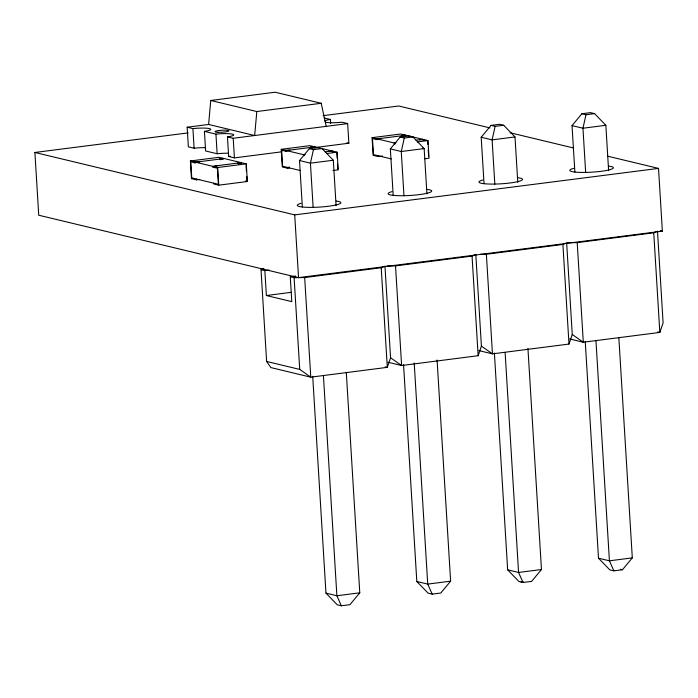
<?xml version="1.0" encoding="UTF-8"?>
<svg xmlns="http://www.w3.org/2000/svg" width="698" height="698" viewBox="0 0 698 698"><rect width="100%" height="100%" fill="white"/><g stroke="black" fill="none" stroke-linecap="round" stroke-linejoin="round"><path stroke-width="1.05" d="M205.605 147.714A13.489 1.928 -3.5 0 0 194.114 148.203L188.355 146.824L187.151 127.211L208.615 124.462L210.752 100.477L275.125 92.223L321.185 103.287L326.202 126.355M321.185 103.287L256.812 111.54L254.674 135.525L208.615 124.462M336.087 205.587L333.312 160.235L322.031 148.561L313.446 149.66L310.427 163.166L313.132 207.446M426.932 193.939L424.157 148.587L412.876 136.913L404.29 138.021L401.271 151.518L403.976 195.798M517.776 182.3L515.002 136.939L503.72 125.274L495.135 126.373L492.116 139.87L494.821 184.15M608.621 170.652L605.847 125.291L594.565 113.626L585.98 114.725L582.961 128.231L585.666 172.511M384.956 265.999L390.566 357.769L387.303 367.349L310.767 377.164L270.85 367.576L266.627 361.468L261.017 269.698L263.818 268.39M387.957 362.236L401.612 365.516L478.147 355.71L481.411 346.129L475.8 254.351L472.057 256.087L395.522 265.903L387.067 265.982M478.802 350.588L492.456 353.869L568.992 344.062L572.255 334.482L566.706 243.785M302.347 206.983L299.512 160.54L309.354 148.683L317.939 147.583M393.192 195.335L390.348 148.901L400.198 137.035L408.784 135.936L412.876 136.913M484.037 183.687L481.192 137.253L491.043 125.387L499.628 124.288L503.72 125.274M574.882 172.04L572.037 125.605L581.888 113.739L590.473 112.64L594.565 113.626M346.313 372.732L359.775 592.82L349.925 604.677L341.348 605.777L337.247 604.8L325.966 593.125L312.704 376.292M437.088 360.002L450.62 581.172L440.77 593.03L432.193 594.138L428.092 593.152L416.811 581.486L403.549 364.644M527.932 348.354L541.465 569.524L531.614 581.39L523.038 582.49L518.937 581.504L507.655 569.838L494.393 353.005M585.238 341.357L598.5 558.191L609.782 569.856L613.874 570.842L622.459 569.743L632.309 557.876L618.847 337.788M261.017 269.698L264.856 270.615L266.374 295.524L291.79 301.623L290.272 276.722L294.111 277.647L304.677 277.551L381.213 267.735L384.022 266.435M480.023 254.316L486.366 254.255L562.902 244.448L565.703 243.14M566.645 242.703L577.211 242.607L653.747 232.8L656.548 231.492M607.626 156.178L658.528 168.401L662.367 231.151L298.552 277.63L38.739 215.22L34.9 152.469L188.198 132.89M323.148 115.65L398.715 105.991L489.917 127.9M281.922 151.798L234.415 157.888L228.656 156.5L227.452 136.895L233.211 138.274L347.665 123.607L348.86 143.212L314.309 147.644M199.759 179.438L196.583 179.84L191.47 178.618L190.388 160.968L218.998 157.294L223.264 158.324L223.308 159.109M289.548 167.93L287.428 168.201L282.306 166.97L281.233 149.32L309.842 145.655L314.109 146.676L314.152 147.461L315.007 147.662L314.964 146.885L286.346 150.55L286.398 151.335L281.617 150.183L282.603 166.264L300.428 170.548M382.513 156.012L378.272 156.553L373.151 155.322L372.078 137.672L400.687 134.007L404.953 135.028L404.997 135.813M190.388 160.968L194.655 161.988L198.232 161.535L199.078 161.735L199.131 162.521M219.739 159.563L219.687 158.778L223.264 158.324M281.233 149.32L285.499 150.34L289.923 150.087M314.109 146.676L310.531 147.138L311.387 147.339M372.078 137.672L376.344 138.701L380.768 138.448M404.953 135.028L401.376 135.491L402.231 135.691M195.501 162.198L224.119 158.525L241.176 162.625L212.567 166.29L195.501 162.198L195.553 162.983L190.772 161.831L191.758 177.911L218.369 184.307L217.392 168.227L212.611 167.075L212.567 166.29M391.273 158.9L373.447 154.624L372.462 138.544L377.243 139.687L377.19 138.902L405.808 135.238L422.866 139.338L422.909 140.115M220.629 159.449L222.418 159.223M288.23 150.785L285.543 151.126L285.499 150.34M286.346 150.55L303.412 154.651L305.192 154.415M325.224 151.85L332.021 150.977L332.065 151.763M377.19 138.902L394.248 143.003L396.036 142.776M416.069 140.202L422.866 139.338M213.466 167.284L213.413 166.499L216.991 166.037L216.136 165.836M237.599 163.088L242.031 162.826L246.289 163.856L247.371 181.506L218.762 185.171L213.64 183.94L213.597 183.155M332.92 170.539L338.216 169.858L337.134 152.208L332.876 151.187L328.444 151.44M424.82 158.751L429.061 158.21L427.979 140.56L423.721 139.539L419.289 139.792M239.431 163.637L241.22 163.411M213.413 166.499L217.68 167.52L246.289 163.856M326.542 153.569L337.134 152.208M417.387 141.921L427.979 140.56M333.312 160.235L310.427 163.166L299.512 160.54M515.002 136.939L492.116 139.87L481.192 137.253M605.847 125.291L582.961 128.231L572.037 125.605M191.47 178.618L193.582 178.339M289.496 167.145L287.384 167.415L287.428 168.201M34.9 152.469L294.713 214.879L658.528 168.401M264.856 270.615L269.175 270.065M290.272 276.722L295.682 276.033M266.374 295.524L291.249 292.331M359.775 592.82L336.881 595.752L325.966 593.125M450.62 581.172L427.726 584.104L416.811 581.486M541.465 569.524L518.57 572.456L507.655 569.838M632.309 557.876L609.415 560.817L598.5 558.191M520.987 581.992L523.134 581.722M581.888 113.739L585.98 114.725M491.043 125.387L495.135 126.373M510.064 132.742L573.695 148.02M324.108 117.945L330.39 119.454L330.643 123.59M347.665 123.607L341.907 122.22A13.489 1.928 -3.5 0 1 325.416 122.22M400.198 137.035L404.29 138.021M422.456 148.177L424.157 148.587L401.271 151.518L390.348 148.901M210.752 100.477L256.812 111.54M346.941 142.758L348.86 143.212M314.964 146.885L332.021 150.977M660.247 230.645L662.367 231.151M309.354 148.683L313.446 149.66M187.151 127.211L192.91 128.598A13.489 1.928 -3.5 0 1 209.4 128.607A13.489 1.928 -3.5 0 1 204.427 131.364L205.622 150.969L217.139 153.734A13.489 1.928 -3.5 0 1 228.63 153.246M204.427 131.364L215.944 134.129A13.489 1.928 -3.5 0 1 232.425 134.138A13.489 1.928 -3.5 0 1 227.452 136.895M219.687 158.778L220.542 158.987L220.585 159.772M245.33 181.009L247.371 181.506M657.734 331.908L659.837 332.414L663.1 322.834L657.49 231.064M569.647 338.949L583.301 342.229L659.837 332.414L653.747 232.8M385.2 366.843L387.303 367.349L381.213 267.735M266.627 361.468L299.721 369.416L310.767 377.164L304.677 277.551M620.417 569.254L622.459 569.743M572.255 334.482L583.301 342.229L577.211 242.607M481.411 346.129L492.456 353.869L486.366 254.255M390.566 357.769L401.612 365.516L395.522 265.903M613.874 570.842L609.415 560.817L595.952 340.729M523.038 582.49L518.57 572.456L505.108 352.368M432.193 594.138L427.726 584.104L414.202 362.934M341.348 605.777L336.881 595.752L323.418 375.664M562.902 244.448L568.992 344.062M472.057 256.087L478.147 355.71M427.691 141.266L427.883 144.486M428.214 149.843L428.607 156.273M423.721 139.539L423.765 140.324M405.808 135.238L405.852 136.023M395.103 143.203L395.155 143.989L394.3 143.788L394.248 143.003M379.913 138.239L379.965 139.024L376.388 139.487L376.344 138.701M378.229 155.767L378.272 156.553M336.846 152.914L337.169 158.272M337.5 163.629L337.832 168.995M332.876 151.187L332.92 151.972M304.258 154.851L304.311 155.637L303.456 155.436L303.412 154.651M294.713 214.879L298.552 277.63M294.111 277.647L299.721 369.416M246.062 165.627L246.394 170.993M246.726 176.35L246.987 180.634M238.454 163.288L238.498 164.074M233.211 138.274L234.415 157.888M215.944 134.129L217.139 153.734M217.68 167.52L218.762 185.171M198.232 161.535L198.276 162.32M196.539 179.063L196.583 179.84M192.91 128.598L194.114 148.203M194.655 161.988L194.698 162.774M608.717 166.107A21.83 3.115 -3.5 0 1 606.763 170.399A21.83 3.115 -3.5 0 1 577.534 172.284A21.83 3.115 -3.5 0 1 573.651 168.366M517.872 177.746A21.83 3.115 -3.5 0 1 515.918 182.038A21.83 3.115 -3.5 0 1 486.689 183.932A21.83 3.115 -3.5 0 1 482.807 180.014M427.028 189.394A21.83 3.115 -3.5 0 1 425.073 193.686A21.83 3.115 -3.5 0 1 395.845 195.58A21.83 3.115 -3.5 0 1 391.962 191.662M336.183 201.041A21.83 3.115 -3.5 0 1 334.229 205.334A21.83 3.115 -3.5 0 1 305 207.227A21.83 3.115 -3.5 0 1 301.117 203.31M324.64 120.894A13.489 1.928 -3.5 0 1 330.39 119.454M230.392 156.212A13.489 1.928 -3.5 0 1 228.656 156.5M217.994 132.306A7.024 1.003 -3.5 0 0 228.961 130.901A7.024 1.003 -3.5 0 0 218.945 130.517A7.024 1.003 -3.5 0 0 217.994 132.306"/></g></svg>
